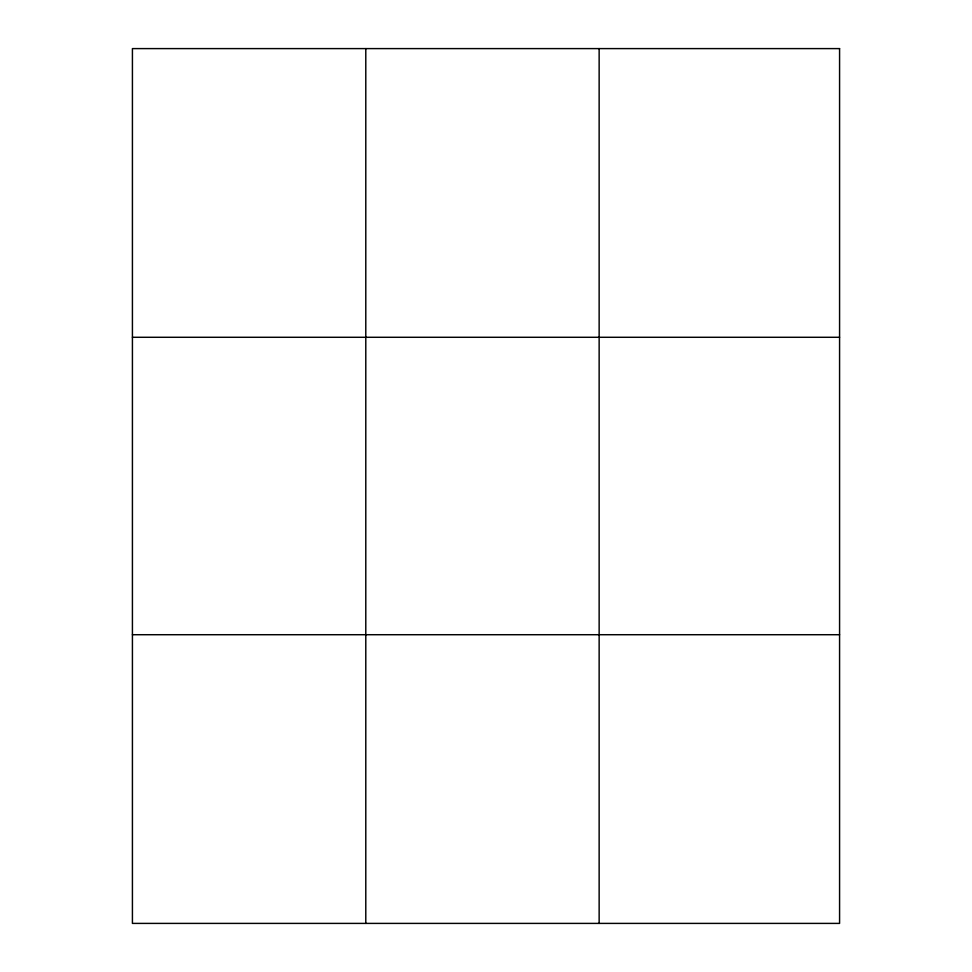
<?xml version="1.0" encoding="UTF-8"?>
<svg xmlns="http://www.w3.org/2000/svg" width="972" height="972" viewBox="0 0 972 972"><rect width="100%" height="100%" fill="white"/><g stroke="black" fill="none" stroke-linecap="round" stroke-linejoin="round"><path stroke-width="1.46" d="M365.788 923.4L365.788 48.6M599.141 923.4L599.141 48.6M132.423 337.284L839.577 337.284M132.423 634.716L839.577 634.716M839.577 48.6L839.577 923.4L132.423 923.4L132.423 48.6L839.577 48.6"/></g></svg>
